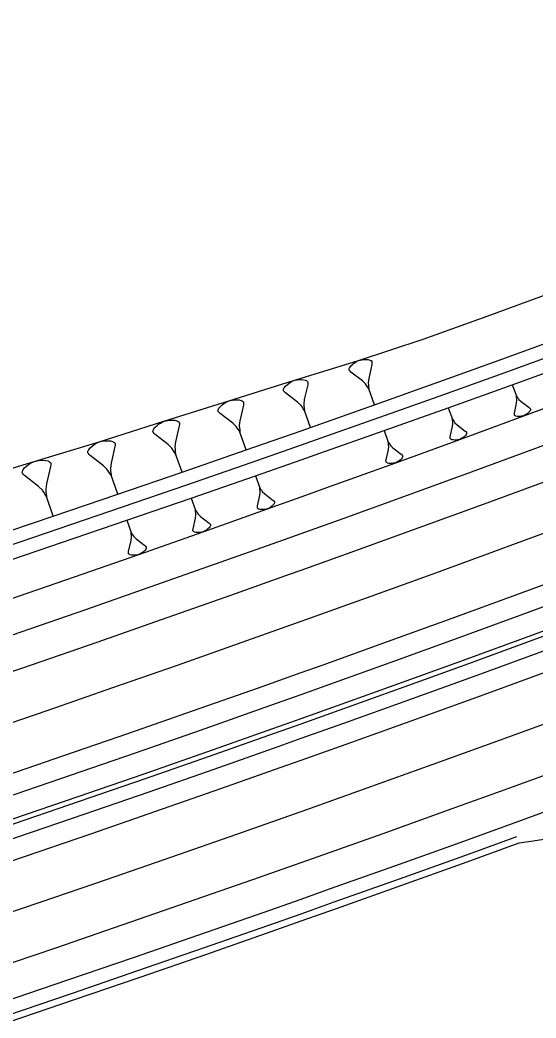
# Model space of a CAD drawing. Extents: x 384551 to 386632, y 802806 to 803252.
# Drawn here: x 386079.6 to 386117.1, y 802927.6 to 803000 of the extents above; entities that cross this region are included whole.
import ezdxf

# ---------------------------------------------------------------- set-up
doc = ezdxf.new("R2010")
doc.units = 0
doc.layers.get('0').update_dxf_attribs({"linetype": 'CONTINUOUS'})

msp = doc.modelspace()

# ---------------------------------------------------------------- linework, layer by layer
at = {"color": 7}
for p, q in [((386103.4929, 802974.6959), (386103.5139, 802974.7409)), ((386103.5139, 802974.7409), (386103.535, 802974.786)), ((386103.535, 802974.786), (386103.6101, 802974.8882)), ((386103.6101, 802974.8882), (386103.7514, 802975.0144)), ((386103.7514, 802975.0144), (386103.8385, 802975.0835)), ((386103.8385, 802975.0835), (386103.9588, 802975.1646)), ((386103.9588, 802975.1646), (386104.1782, 802975.2818)), ((386104.1782, 802975.2818), (386104.4216, 802975.3329)), ((386104.4216, 802975.3329), (386104.5659, 802975.3479)), ((386104.5659, 802975.3479), (386104.6771, 802975.3509)), ((386104.6771, 802975.3509), (386104.8664, 802975.3449)), ((386104.8664, 802975.3449), (386104.9896, 802975.3148)), ((386105.1429, 802974.9962), (386104.9143, 802973.9774)), ((386104.9896, 802975.3148), (386105.0347, 802975.2938)), ((386105.0347, 802975.2938), (386105.0798, 802975.2727)), ((386105.0798, 802975.2727), (386105.1369, 802975.2186)), ((386105.1369, 802975.2186), (386105.1489, 802975.1855)), ((386105.1519, 802975.0743), (386105.1429, 802974.9962)), ((386105.1489, 802975.1855), (386105.1519, 802975.0743)), ((386103.4839, 802974.6177), (386103.4929, 802974.6959)), ((386103.4959, 802974.5847), (386103.4839, 802974.6177)), ((386103.565, 802974.4975), (386103.4959, 802974.5847)), ((386103.6221, 802974.4434), (386103.565, 802974.4975)), ((386104.4515, 802973.8092), (386103.6221, 802974.4434)), ((386098.7603, 802973.2557), (386098.7827, 802973.3034)), ((386098.7827, 802973.3034), (386098.8625, 802973.4112)), ((386098.8625, 802973.4112), (386099.0123, 802973.5443)), ((386099.0123, 802973.5443), (386099.1047, 802973.6172)), ((386099.1047, 802973.6172), (386099.2321, 802973.7026)), ((386099.2321, 802973.7026), (386099.4645, 802973.8259)), ((386099.4645, 802973.8259), (386099.7222, 802973.8792)), ((386099.7222, 802973.8792), (386099.8748, 802973.8947)), ((386099.8748, 802973.8947), (386099.9925, 802973.8975)), ((386099.9925, 802973.8975), (386100, 802973.8973)), ((386100, 802973.8973), (386100.1927, 802973.8906)), ((386100.1927, 802973.8906), (386100.323, 802973.8584)), ((386100.4841, 802973.521), (386100.2394, 802972.444)), ((386100.323, 802973.8584), (386100.3706, 802973.836)), ((386100.3706, 802973.836), (386100.4182, 802973.8136)), ((386100.4182, 802973.8136), (386100.4785, 802973.7562)), ((386100.4785, 802973.7562), (386100.4911, 802973.7212)), ((386100.4939, 802973.6036), (386100.4841, 802973.521)), ((386100.4911, 802973.7212), (386100.4939, 802973.6036)), ((386104.6799, 802973.5928), (386104.4515, 802973.8092)), ((386104.761, 802973.4725), (386104.6799, 802973.5928)), ((386104.8421, 802973.3523), (386104.761, 802973.4725)), ((386104.9233, 802973.2321), (386104.8421, 802973.3523)), ((386104.9143, 802973.9774), (386104.8782, 802973.6649)), ((386104.8782, 802973.6649), (386104.8932, 802973.5206)), ((386104.8932, 802973.5206), (386104.9083, 802973.3763)), ((386104.9083, 802973.3763), (386104.9233, 802973.2321)), ((386115.3355, 802973.5273), (386115.6365, 802972.7134)), ((386098.7281, 802973.1255), (386098.7379, 802973.2081)), ((386098.7408, 802973.0905), (386098.7281, 802973.1255)), ((386098.7379, 802973.2081), (386098.7603, 802973.2557)), ((386098.8136, 802972.9981), (386098.7408, 802973.0905)), ((386098.8738, 802972.9407), (386098.8136, 802972.9981)), ((386099.7493, 802972.2674), (386098.8738, 802972.9407)), ((386105.3439, 802972.075), (386104.9233, 802973.2321)), ((386115.6365, 802972.7134), (386115.6941, 802972.629)), ((386115.6476, 802972.6118), (386115.6365, 802972.7134)), ((386115.6588, 802972.5102), (386115.6476, 802972.6118)), ((386115.6941, 802972.629), (386115.7518, 802972.5446)), ((386115.7518, 802972.5446), (386115.8094, 802972.4601)), ((386094.0412, 802971.8125), (386094.1251, 802971.9252)), ((386094.1251, 802971.9252), (386094.2823, 802972.0641)), ((386094.2823, 802972.0641), (386094.3793, 802972.1401)), ((386094.3793, 802972.1401), (386094.5129, 802972.2292)), ((386094.5129, 802972.2292), (386094.7567, 802972.3577)), ((386094.7567, 802972.3577), (386095.0266, 802972.4127)), ((386095.0266, 802972.4127), (386095.1865, 802972.4285)), ((386095.1865, 802972.4285), (386095.3097, 802972.4311)), ((386095.3097, 802972.4311), (386095.5193, 802972.4232)), ((386095.5193, 802972.4232), (386095.6556, 802972.3892)), ((386095.8234, 802972.0354), (386095.564, 802970.9084)), ((386095.6556, 802972.3892), (386095.7054, 802972.3656)), ((386095.7054, 802972.3656), (386095.7552, 802972.342)), ((386095.7552, 802972.342), (386095.8181, 802972.2817)), ((386095.8181, 802972.2817), (386095.8312, 802972.2451)), ((386095.8338, 802972.1219), (386095.8234, 802972.0354)), ((386095.8312, 802972.2451), (386095.8338, 802972.1219)), ((386099.9903, 802972.0378), (386099.7493, 802972.2674)), ((386100, 802972.0233), (386099.9903, 802972.0378)), ((386100.0757, 802971.9104), (386100, 802972.0233)), ((386100.1612, 802971.783), (386100.0757, 802971.9104)), ((386100.2394, 802972.444), (386100.2003, 802972.1135)), ((386100.2003, 802972.1135), (386100.2158, 802971.9608)), ((386100.2158, 802971.9608), (386100.2312, 802971.8082)), ((386110.6836, 802971.8548), (386110.987, 802971.0272)), ((386115.4886, 802971.4691), (386115.6457, 802972.1881)), ((386115.6457, 802972.1881), (386115.6699, 802972.4085)), ((386115.6699, 802972.4085), (386115.6588, 802972.5102)), ((386115.8094, 802972.4601), (386115.9712, 802972.3085)), ((386115.9712, 802972.3085), (386116.5583, 802971.8647)), ((386116.5583, 802971.8647), (386116.5988, 802971.8268)), ((386116.5988, 802971.8268), (386116.6478, 802971.7657)), ((386093.9836, 802971.6264), (386093.994, 802971.7129)), ((386093.9967, 802971.5897), (386093.9836, 802971.6264)), ((386093.994, 802971.7129), (386094.0176, 802971.7627)), ((386094.0727, 802971.4927), (386093.9967, 802971.5897)), ((386094.0176, 802971.7627), (386094.0412, 802971.8125)), ((386094.1356, 802971.4325), (386094.0727, 802971.4927)), ((386095.0503, 802970.7249), (386094.1356, 802971.4325)), ((386100.2467, 802971.6555), (386100.1612, 802971.783)), ((386100.2312, 802971.8082), (386100.2467, 802971.6555)), ((386100.6882, 802970.4303), (386100.2467, 802971.6555)), ((386115.4825, 802971.414), (386115.4886, 802971.4691)), ((386115.4851, 802971.3357), (386115.4825, 802971.414)), ((386115.4937, 802971.3124), (386115.4851, 802971.3357)), ((386115.5341, 802971.2745), (386115.4937, 802971.3124)), ((386115.566, 802971.2598), (386115.5341, 802971.2745)), ((386115.5979, 802971.2452), (386115.566, 802971.2598)), ((386115.6848, 802971.2245), (386115.5979, 802971.2452)), ((386115.8183, 802971.221), (386115.6848, 802971.2245)), ((386115.8967, 802971.2235), (386115.8183, 802971.221)), ((386115.9983, 802971.2347), (386115.8967, 802971.2235)), ((386116.1697, 802971.2716), (386115.9983, 802971.2347)), ((386116.3238, 802971.3551), (386116.1697, 802971.2716)), ((386116.4083, 802971.4127), (386116.3238, 802971.3551)), ((386116.4694, 802971.4618), (386116.4083, 802971.4127)), ((386116.5685, 802971.5513), (386116.4694, 802971.4618)), ((386116.6211, 802971.6236), (386116.5685, 802971.5513)), ((386116.6357, 802971.6554), (386116.6211, 802971.6236)), ((386116.6504, 802971.6873), (386116.6357, 802971.6554)), ((386116.6478, 802971.7657), (386116.6564, 802971.7424)), ((386116.6564, 802971.7424), (386116.6504, 802971.6873)), ((386089.31, 802970.3137), (386089.3974, 802970.4305)), ((386089.3974, 802970.4305), (386089.561, 802970.5742)), ((386089.561, 802970.5742), (386089.6619, 802970.6528)), ((386089.6619, 802970.6528), (386089.8008, 802970.7449)), ((386089.8008, 802970.7449), (386090.0542, 802970.8775)), ((386090.0542, 802970.8775), (386090.3345, 802970.9339)), ((386090.3345, 802970.9339), (386090.5005, 802970.9498)), ((386090.5005, 802970.9498), (386090.6283, 802970.9521)), ((386090.6283, 802970.9521), (386090.8459, 802970.9434)), ((386090.8459, 802970.9434), (386090.9873, 802970.9077)), ((386091.1604, 802970.54), (386090.8879, 802969.371)), ((386090.9873, 802970.9077), (386091.0389, 802970.883)), ((386091.0389, 802970.883), (386091.0905, 802970.8584)), ((386091.0905, 802970.8584), (386091.1556, 802970.7957)), ((386091.1556, 802970.7957), (386091.1691, 802970.7575)), ((386091.1715, 802970.6297), (386091.1604, 802970.54)), ((386091.1691, 802970.7575), (386091.1715, 802970.6297)), ((386095.3019, 802970.4838), (386095.0503, 802970.7249)), ((386095.3911, 802970.3501), (386095.3019, 802970.4838)), ((386095.564, 802970.9084), (386095.5221, 802970.5624)), ((386095.5221, 802970.5624), (386095.5378, 802970.4026)), ((386095.5378, 802970.4026), (386095.5536, 802970.2427)), ((386110.8333, 802969.7637), (386110.9949, 802970.4936)), ((386110.987, 802971.0272), (386111.0454, 802970.9413)), ((386110.9981, 802970.9239), (386110.987, 802971.0272)), ((386110.9949, 802970.4936), (386111.0201, 802970.7174)), ((386111.0091, 802970.8207), (386110.9981, 802970.9239)), ((386111.0201, 802970.7174), (386111.0091, 802970.8207)), ((386111.0454, 802970.9413), (386111.1037, 802970.8554)), ((386111.1037, 802970.8554), (386111.162, 802970.7695)), ((386111.162, 802970.7695), (386111.326, 802970.615)), ((386111.326, 802970.615), (386111.9211, 802970.1625)), ((386089.2497, 802970.1208), (386089.2608, 802970.2105)), ((386089.2632, 802970.0826), (386089.2497, 802970.1208)), ((386089.2608, 802970.2105), (386089.2854, 802970.2621)), ((386089.3418, 802969.9818), (386089.2632, 802970.0826)), ((386089.2854, 802970.2621), (386089.31, 802970.3137)), ((386089.4069, 802969.919), (386089.3418, 802969.9818)), ((386090.3543, 802969.182), (386089.4069, 802969.919)), ((386095.4802, 802970.2165), (386095.3911, 802970.3501)), ((386095.5693, 802970.0828), (386095.4802, 802970.2165)), ((386095.5536, 802970.2427), (386095.5693, 802970.0828)), ((386096.028, 802968.7986), (386095.5693, 802970.0828)), ((386106.0272, 802970.1953), (386106.333, 802969.354)), ((386110.827, 802969.7077), (386110.8333, 802969.7637)), ((386110.8294, 802969.6281), (386110.827, 802969.7077)), ((386111.6814, 802969.6455), (386111.5246, 802969.5611)), ((386111.7673, 802969.7038), (386111.6814, 802969.6455)), ((386111.8296, 802969.7534), (386111.7673, 802969.7038)), ((386111.9305, 802969.8441), (386111.8296, 802969.7534)), ((386111.9211, 802970.1625), (386111.962, 802970.1239)), ((386111.9841, 802969.9174), (386111.9305, 802969.8441)), ((386111.962, 802970.1239), (386112.0117, 802970.0616)), ((386111.9991, 802969.9497), (386111.9841, 802969.9174)), ((386112.0141, 802969.982), (386111.9991, 802969.9497)), ((386112.0117, 802970.0616), (386112.0204, 802970.038)), ((386112.0204, 802970.038), (386112.0141, 802969.982)), ((386084.5894, 802968.8065), (386084.6797, 802968.9264)), ((386084.6797, 802968.9264), (386084.8485, 802969.0739)), ((386084.8485, 802969.0739), (386084.9526, 802969.1545)), ((386084.9526, 802969.1545), (386085.096, 802969.249)), ((386085.096, 802969.249), (386085.3572, 802969.3848)), ((386085.3572, 802969.3848), (386085.6459, 802969.442)), ((386085.6459, 802969.442), (386085.8168, 802969.4579)), ((386085.8168, 802969.4579), (386085.9485, 802969.4599)), ((386085.9485, 802969.4599), (386086.1725, 802969.4503)), ((386086.1725, 802969.4503), (386086.3179, 802969.4131)), ((386086.4951, 802969.0341), (386086.2112, 802967.8314)), ((386086.3179, 802969.4131), (386086.371, 802969.3876)), ((386086.371, 802969.3876), (386086.424, 802969.3621)), ((386086.424, 802969.3621), (386086.4909, 802969.2973)), ((386086.4909, 802969.2973), (386086.5047, 802969.2581)), ((386086.5068, 802969.1264), (386086.4951, 802969.0341)), ((386086.5047, 802969.2581), (386086.5068, 802969.1264)), ((386090.6147, 802968.9311), (386090.3543, 802969.182)), ((386090.7068, 802968.7921), (386090.6147, 802968.9311)), ((386090.8879, 802969.371), (386090.8434, 802969.0121)), ((386090.8434, 802969.0121), (386090.8593, 802968.8461)), ((386106.333, 802969.354), (386106.392, 802969.2665)), ((386106.3439, 802969.2491), (386106.333, 802969.354)), ((386106.3395, 802968.812), (386106.3657, 802969.0393)), ((386106.3548, 802969.1442), (386106.3439, 802969.2491)), ((386106.3657, 802969.0393), (386106.3548, 802969.1442)), ((386106.392, 802969.2665), (386106.451, 802969.1791)), ((386106.451, 802969.1791), (386106.51, 802969.0917)), ((386106.51, 802969.0917), (386106.676, 802968.9344)), ((386106.676, 802968.9344), (386107.2791, 802968.4732)), ((386110.838, 802969.6045), (386110.8294, 802969.6281)), ((386110.879, 802969.5659), (386110.838, 802969.6045)), ((386110.9114, 802969.5509), (386110.879, 802969.5659)), ((386110.9437, 802969.5359), (386110.9114, 802969.5509)), ((386111.0319, 802969.5146), (386110.9437, 802969.5359)), ((386111.1675, 802969.5107), (386111.0319, 802969.5146)), ((386111.2471, 802969.5131), (386111.1675, 802969.5107)), ((386111.3504, 802969.5241), (386111.2471, 802969.5131)), ((386111.5246, 802969.5611), (386111.3504, 802969.5241)), ((386084.5267, 802968.608), (386084.5384, 802968.7003)), ((386084.5405, 802968.5687), (386084.5267, 802968.608)), ((386084.5384, 802968.7003), (386084.5639, 802968.7534)), ((386084.6212, 802968.4646), (386084.5405, 802968.5687)), ((386084.5639, 802968.7534), (386084.5894, 802968.8065)), ((386084.688, 802968.3998), (386084.6212, 802968.4646)), ((386085.6612, 802967.6383), (386084.688, 802968.3998)), ((386090.7989, 802968.6531), (386090.7068, 802968.7921)), ((386090.8911, 802968.5141), (386090.7989, 802968.6531)), ((386090.8593, 802968.8461), (386090.8752, 802968.6801)), ((386090.8752, 802968.6801), (386090.8911, 802968.5141)), ((386091.3635, 802967.18), (386090.8911, 802968.5141)), ((386106.1733, 802968.0712), (386106.3395, 802968.812)), ((386107.2791, 802968.4732), (386107.3206, 802968.4339)), ((386107.3424, 802968.2241), (386107.2878, 802968.1498)), ((386107.3206, 802968.4339), (386107.3709, 802968.3705)), ((386107.3577, 802968.2569), (386107.3424, 802968.2241)), ((386107.373, 802968.2896), (386107.3577, 802968.2569)), ((386107.3709, 802968.3705), (386107.3796, 802968.3464)), ((386107.3796, 802968.3464), (386107.373, 802968.2896)), ((386079.8326, 802967.3626), (386079.9272, 802967.4875)), ((386079.9272, 802967.4875), (386080.1039, 802967.641)), ((386080.1039, 802967.641), (386080.2128, 802967.7249)), ((386080.2128, 802967.7249), (386080.3628, 802967.8231)), ((386080.3628, 802967.8231), (386080.6359, 802967.9642)), ((386080.6359, 802967.9642), (386080.9376, 802968.0231)), ((386080.9376, 802968.0231), (386081.1161, 802968.0392)), ((386081.1161, 802968.0392), (386081.2535, 802968.0409)), ((386081.2535, 802968.0409), (386081.4874, 802968.0302)), ((386081.4874, 802968.0302), (386081.6391, 802967.991)), ((386081.823, 802967.5947), (386081.5232, 802966.3397)), ((386081.6391, 802967.991), (386081.6945, 802967.9642)), ((386081.6945, 802967.9642), (386081.7498, 802967.9374)), ((386081.7498, 802967.9374), (386081.8194, 802967.8696)), ((386081.8194, 802967.8696), (386081.8337, 802967.8285)), ((386081.8355, 802967.6911), (386081.823, 802967.5947)), ((386081.8337, 802967.8285), (386081.8355, 802967.6911)), ((386085.9287, 802967.3792), (386085.6612, 802967.6383)), ((386086.2112, 802967.8314), (386086.1644, 802967.462)), ((386106.1668, 802968.0144), (386106.1733, 802968.0712)), ((386106.1689, 802967.9336), (386106.1668, 802968.0144)), ((386106.1777, 802967.9095), (386106.1689, 802967.9336)), ((386106.2192, 802967.8702), (386106.1777, 802967.9095)), ((386106.252, 802967.8549), (386106.2192, 802967.8702)), ((386106.2847, 802967.8396), (386106.252, 802967.8549)), ((386106.3743, 802967.8177), (386106.2847, 802967.8396)), ((386106.512, 802967.8133), (386106.3743, 802967.8177)), ((386106.5929, 802967.8155), (386106.512, 802967.8133)), ((386106.6978, 802967.8264), (386106.5929, 802967.8155)), ((386106.8748, 802967.8636), (386106.6978, 802967.8264)), ((386107.0343, 802967.9488), (386106.8748, 802967.8636)), ((386107.1217, 802968.0078), (386107.0343, 802967.9488)), ((386107.1851, 802968.058), (386107.1217, 802968.0078)), ((386107.2878, 802968.1498), (386107.1851, 802968.058)), ((386079.7666, 802967.1555), (386079.779, 802967.2519)), ((386079.7808, 802967.1144), (386079.7666, 802967.1555)), ((386079.779, 802967.2519), (386079.8058, 802967.3072)), ((386079.8647, 802967.0055), (386079.7808, 802967.1144)), ((386079.8058, 802967.3072), (386079.8326, 802967.3626)), ((386079.9344, 802966.9377), (386079.8647, 802967.0055)), ((386080.9483, 802966.1398), (386079.9344, 802966.9377)), ((386086.0231, 802967.2359), (386085.9287, 802967.3792)), ((386086.1176, 802967.0925), (386086.0231, 802967.2359)), ((386086.212, 802966.9492), (386086.1176, 802967.0925)), ((386086.1644, 802967.462), (386086.1803, 802967.291)), ((386086.1803, 802967.291), (386086.1961, 802967.1201)), ((386086.1961, 802967.1201), (386086.212, 802966.9492)), ((386086.6946, 802965.5743), (386086.212, 802966.9492)), ((386096.7009, 802966.9152), (386097.0113, 802966.0464)), ((386081.2268, 802965.8684), (386080.9483, 802966.1398)), ((386081.5232, 802966.3397), (386081.4732, 802965.9541)), ((386097.0113, 802966.0464), (386097.0716, 802965.9559)), ((386097.0219, 802965.9382), (386097.0113, 802966.0464)), ((386081.325, 802965.7185), (386081.2268, 802965.8684)), ((386081.4232, 802965.5685), (386081.325, 802965.7185)), ((386081.5214, 802965.4186), (386081.4232, 802965.5685)), ((386081.4732, 802965.9541), (386081.4893, 802965.7756)), ((386081.4893, 802965.7756), (386081.5053, 802965.5971)), ((386081.5053, 802965.5971), (386081.5214, 802965.4186)), ((386082.0213, 802963.9816), (386081.5214, 802965.4186)), ((386096.8394, 802964.7253), (386097.0148, 802965.4878)), ((386097.0148, 802965.4878), (386097.0432, 802965.7219)), ((386097.0326, 802965.83), (386097.0219, 802965.9382)), ((386097.0432, 802965.7219), (386097.0326, 802965.83)), ((386097.0716, 802965.9559), (386097.1318, 802965.8655)), ((386097.1318, 802965.8655), (386097.1921, 802965.7751)), ((386097.1921, 802965.7751), (386097.3624, 802965.6119)), ((386097.3624, 802965.6119), (386097.9813, 802965.1332)), ((386092.0311, 802965.2947), (386092.3436, 802964.412)), ((386096.8323, 802964.6668), (386096.8394, 802964.7253)), ((386096.834, 802964.5834), (386096.8323, 802964.6668)), ((386096.8429, 802964.5586), (386096.834, 802964.5834)), ((386097.726, 802964.5941), (386097.5611, 802964.5072)), ((386097.8164, 802964.6544), (386097.726, 802964.5941)), ((386097.882, 802964.7059), (386097.8164, 802964.6544)), ((386097.9884, 802964.7998), (386097.882, 802964.7059)), ((386097.9813, 802965.1332), (386098.0238, 802965.0924)), ((386098.0451, 802964.8761), (386097.9884, 802964.7998)), ((386098.0238, 802965.0924), (386098.0753, 802965.0268)), ((386098.0611, 802964.9098), (386098.0451, 802964.8761)), ((386098.0771, 802964.9435), (386098.0611, 802964.9098)), ((386098.0753, 802965.0268), (386098.0841, 802965.002)), ((386098.0841, 802965.002), (386098.0771, 802964.9435)), ((386092.3436, 802964.412), (386092.4046, 802964.3201)), ((386092.3541, 802964.3022), (386092.3436, 802964.412)), ((386092.3457, 802963.8451), (386092.3751, 802964.0826)), ((386092.3646, 802964.1924), (386092.3541, 802964.3022)), ((386092.3751, 802964.0826), (386092.3646, 802964.1924)), ((386092.4046, 802964.3201), (386092.4655, 802964.2281)), ((386092.4655, 802964.2281), (386092.5264, 802964.1362)), ((386092.5264, 802964.1362), (386092.6988, 802963.9702)), ((386092.6988, 802963.9702), (386093.3255, 802963.4826)), ((386096.8855, 802964.5178), (386096.8429, 802964.5586)), ((386096.9192, 802964.5019), (386096.8855, 802964.5178)), ((386096.9529, 802964.4859), (386096.9192, 802964.5019)), ((386097.0451, 802964.4629), (386096.9529, 802964.4859)), ((386097.1869, 802964.4575), (386097.0451, 802964.4629)), ((386097.2703, 802964.4593), (386097.1869, 802964.4575)), ((386097.3784, 802964.47), (386097.2703, 802964.4593)), ((386097.5611, 802964.5072), (386097.3784, 802964.47)), ((386087.3569, 802963.6871), (386087.6715, 802962.7907)), ((386092.1654, 802963.0718), (386092.3457, 802963.8451)), ((386093.3318, 802963.1442), (386093.2235, 802963.0491)), ((386093.3255, 802963.4826), (386093.3686, 802963.4411)), ((386093.3896, 802963.2215), (386093.3318, 802963.1442)), ((386093.3686, 802963.4411), (386093.4206, 802963.3743)), ((386093.4059, 802963.2556), (386093.3896, 802963.2215)), ((386093.4222, 802963.2898), (386093.4059, 802963.2556)), ((386093.4206, 802963.3743), (386093.4295, 802963.3491)), ((386093.4295, 802963.3491), (386093.4222, 802963.2898)), ((386087.6715, 802962.7907), (386087.7331, 802962.6972)), ((386087.6819, 802962.6792), (386087.6715, 802962.7907)), ((386087.672, 802962.2155), (386087.7026, 802962.4564)), ((386087.6922, 802962.5678), (386087.6819, 802962.6792)), ((386087.7026, 802962.4564), (386087.6922, 802962.5678)), ((386087.7331, 802962.6972), (386087.7947, 802962.6038)), ((386087.7947, 802962.6038), (386087.8563, 802962.5103)), ((386087.8563, 802962.5103), (386088.0306, 802962.3413)), ((386092.1581, 802963.0124), (386092.1654, 802963.0718)), ((386092.1597, 802962.9278), (386092.1581, 802963.0124)), ((386092.1686, 802962.9026), (386092.1597, 802962.9278)), ((386092.2117, 802962.8611), (386092.1686, 802962.9026)), ((386092.2458, 802962.8448), (386092.2117, 802962.8611)), ((386092.28, 802962.8285), (386092.2458, 802962.8448)), ((386092.3735, 802962.8049), (386092.28, 802962.8285)), ((386092.5174, 802962.7991), (386092.3735, 802962.8049)), ((386092.602, 802962.8007), (386092.5174, 802962.7991)), ((386092.7118, 802962.8112), (386092.602, 802962.8007)), ((386092.8973, 802962.8485), (386092.7118, 802962.8112)), ((386093.0649, 802962.9362), (386092.8973, 802962.8485)), ((386093.1568, 802962.9971), (386093.0649, 802962.9362)), ((386093.2235, 802963.0491), (386093.1568, 802962.9971)), ((386087.487, 802961.4313), (386087.672, 802962.2155)), ((386088.0306, 802962.3413), (386088.6652, 802961.8449)), ((386088.6652, 802961.8449), (386088.7088, 802961.8026)), ((386088.7088, 802961.8026), (386088.7613, 802961.7348)), ((386088.7613, 802961.7348), (386088.7703, 802961.7092)), ((386088.7703, 802961.7092), (386088.7627, 802961.6489)), ((386087.4793, 802961.3711), (386087.487, 802961.4313)), ((386087.4807, 802961.2853), (386087.4793, 802961.3711)), ((386087.4897, 802961.2597), (386087.4807, 802961.2853)), ((386087.5333, 802961.2174), (386087.4897, 802961.2597)), ((386087.5679, 802961.2008), (386087.5333, 802961.2174)), ((386087.6025, 802961.1842), (386087.5679, 802961.2008)), ((386087.6973, 802961.1599), (386087.6025, 802961.1842)), ((386087.8433, 802961.1537), (386087.6973, 802961.1599)), ((386087.9292, 802961.155), (386087.8433, 802961.1537)), ((386088.0406, 802961.1654), (386087.9292, 802961.155)), ((386088.2289, 802961.2027), (386088.0406, 802961.1654)), ((386088.3992, 802961.2912), (386088.2289, 802961.2027)), ((386088.4927, 802961.3528), (386088.3992, 802961.2912)), ((386088.5605, 802961.4054), (386088.4927, 802961.3528)), ((386088.6706, 802961.5015), (386088.5605, 802961.4054)), ((386088.7294, 802961.5797), (386088.6706, 802961.5015)), ((386088.7461, 802961.6143), (386088.7294, 802961.5797)), ((386088.7627, 802961.6489), (386088.7461, 802961.6143))]:
    msp.add_line(p, q, dxfattribs=at)
at = {"color": 2, "linetype": 'CONTINUOUS'}
for points in [[(386100, 802962.7263), (386103.0678, 802963.827), (386107.7289, 802965.514), (386112.3852, 802967.2139), (386117.0368, 802968.9268), (386121.6836, 802970.6526), (386126.3256, 802972.3913), (386130.9628, 802974.1428), (386135.5951, 802975.9073), (386140.2224, 802977.6846), (386144.8448, 802979.4748), (386149.4622, 802981.2777), (386154.0746, 802983.0935), (386158.682, 802984.9222), (386163.2842, 802986.7636), (386167.8813, 802988.6177), (386172.4732, 802990.4847), (386177.0599, 802992.3644), (386181.6414, 802994.2568), (386186.2176, 802996.1619), (386190.7885, 802998.0798), (386195.3297, 803000)], [(386100, 802951.0462), (386102.1026, 802951.7941), (386106.7971, 802953.4784), (386111.4869, 802955.1758), (386116.1719, 802956.8863), (386120.8522, 802958.6097), (386125.5276, 802960.3461), (386130.1983, 802962.0955), (386134.864, 802963.8579), (386139.5248, 802965.6332), (386144.1807, 802967.4215), (386148.8316, 802969.2227), (386153.4775, 802971.0368), (386158.1183, 802972.8638), (386162.754, 802974.7036), (386167.3846, 802976.5564), (386172.0101, 802978.422), (386176.6303, 802980.3005), (386181.2453, 802982.1917), (386185.855, 802984.0958), (386190.4595, 802986.0127), (386195.0585, 802987.9424), (386199.6522, 802989.8848), (386200, 802990.033)], [(386100, 802947.8621), (386103.1118, 802948.9689), (386107.8142, 802950.6561), (386112.5118, 802952.3563), (386117.2046, 802954.0696), (386121.8927, 802955.7959), (386126.576, 802957.5352), (386131.2544, 802959.2876), (386135.928, 802961.0529), (386140.5966, 802962.8312), (386145.2603, 802964.6224), (386149.9189, 802966.4266), (386154.5726, 802968.2438), (386159.2211, 802970.0738), (386163.8646, 802971.9168), (386168.5029, 802973.7726), (386173.1361, 802975.6414), (386177.7641, 802977.5229), (386182.3868, 802979.4174), (386187.0042, 802981.3247), (386191.6163, 802983.2447), (386196.2231, 802985.1776), (386200, 802986.7747)], [(386100, 802936.1936), (386102.0766, 802936.9257), (386106.8124, 802938.61), (386111.5434, 802940.3076), (386116.2698, 802942.0182), (386120.9913, 802943.7419), (386125.7081, 802945.4788), (386130.42, 802947.2288), (386135.1271, 802948.9918), (386139.8292, 802950.7679), (386144.5264, 802952.5571), (386149.2186, 802954.3593), (386153.9057, 802956.1745), (386158.5878, 802958.0028), (386163.2648, 802959.844), (386167.9367, 802961.6983), (386172.6034, 802963.5655), (386177.2649, 802965.4456), (386181.9212, 802967.3387), (386186.5721, 802969.2447), (386191.2178, 802971.1637), (386195.8581, 802973.0955), (386200, 802974.8333)], [(386000, 802930.1865), (386004.1633, 802931.4115), (386008.9148, 802932.8238), (386013.6623, 802934.2494), (386018.4058, 802935.6882), (386023.1454, 802937.1401), (386027.8808, 802938.6052), (386032.6122, 802940.0835), (386037.3395, 802941.5749), (386042.0626, 802943.0794), (386046.7815, 802944.597), (386051.4962, 802946.1277), (386056.2066, 802947.6715), (386060.9127, 802949.2284), (386065.6145, 802950.7984), (386070.3118, 802952.3814), (386075.0048, 802953.9775), (386079.6933, 802955.5865), (386084.3773, 802957.2086), (386089.0568, 802958.8438), (386093.7318, 802960.4919), (386098.4021, 802962.1529), (386100, 802962.7263)], [(386000, 802918.7272), (386001.7353, 802919.2321), (386002.4982, 802919.4553), (386007.2829, 802920.8631), (386012.0637, 802922.2842), (386016.8404, 802923.7186), (386021.6132, 802925.1662), (386026.382, 802926.6271), (386031.1467, 802928.1012), (386035.9072, 802929.5886), (386040.6636, 802931.0891), (386045.4158, 802932.6029), (386050.1638, 802934.1299), (386054.9076, 802935.6701), (386059.647, 802937.2234), (386064.3821, 802938.7899), (386069.1129, 802940.3695), (386073.8392, 802941.9623), (386078.5611, 802943.5682), (386083.2785, 802945.1872), (386087.9914, 802946.8193), (386092.6997, 802948.4645), (386097.4035, 802950.1227), (386100, 802951.0462)], [(386000, 802915.6028), (386002.5769, 802916.3526), (386003.341, 802916.5761), (386008.1337, 802917.9863), (386012.9224, 802919.4097), (386017.7072, 802920.8465), (386022.488, 802922.2966), (386027.2647, 802923.7599), (386032.0373, 802925.2365), (386036.8058, 802926.7263), (386041.5702, 802928.2294), (386046.3304, 802929.7457), (386051.0863, 802931.2752), (386055.8379, 802932.818), (386060.5853, 802934.3739), (386065.3283, 802935.943), (386070.067, 802937.5253), (386074.8012, 802939.1207), (386079.531, 802940.7293), (386084.2563, 802942.351), (386088.977, 802943.9858), (386093.6932, 802945.6338), (386098.4049, 802947.2948), (386100, 802947.8621)], [(386000, 802904.151), (386001.6054, 802904.6137), (386005.6625, 802905.7942), (386006.4313, 802906.0191), (386011.2533, 802907.4379), (386016.0713, 802908.8701), (386020.8854, 802910.3156), (386025.6954, 802911.7745), (386030.5013, 802913.2468), (386035.3031, 802914.7324), (386040.1008, 802916.2314), (386044.8943, 802917.7437), (386049.6836, 802919.2693), (386054.4686, 802920.8082), (386059.2493, 802922.3603), (386064.0257, 802923.9258), (386068.7977, 802925.5045), (386073.5654, 802927.0964), (386078.3286, 802928.7016), (386083.0873, 802930.32), (386087.8415, 802931.9517), (386092.5911, 802933.5965), (386097.3362, 802935.2545), (386100, 802936.1936)]]:
    msp.add_lwpolyline(points, dxfattribs=at)
at = {"color": 1, "linetype": 'CONTINUOUS'}
for points in [[(386100, 802965.3823), (386102.2203, 802966.1789), (386106.8748, 802967.8636), (386111.5246, 802969.5611), (386116.1697, 802971.2716), (386120.81, 802972.995), (386125.4455, 802974.7312), (386130.0761, 802976.4803), (386134.7019, 802978.2423), (386139.3228, 802980.0171), (386143.9387, 802981.8048), (386148.5497, 802983.6052), (386153.1556, 802985.4185), (386157.7565, 802987.2446), (386162.3523, 802989.0834), (386166.9429, 802990.935), (386171.5284, 802992.7993), (386176.1087, 802994.6763), (386180.6838, 802996.5661), (386185.2536, 802998.4686), (386188.9035, 803000)], [(386100, 802970.1894), (386100.6882, 802970.4303), (386105.3439, 802972.075), (386109.9951, 802973.7326), (386114.6418, 802975.4031), (386119.2839, 802977.0866), (386123.9214, 802978.7831), (386128.5543, 802980.4924), (386133.1825, 802982.2147), (386137.8061, 802983.9498), (386142.4248, 802985.6978), (386147.0389, 802987.4586), (386151.6481, 802989.2323), (386156.2524, 802991.0189), (386160.8519, 802992.8183), (386165.4464, 802994.6304), (386170.036, 802996.4554), (386174.6206, 802998.2932), (386178.8446, 803000)], [(386100, 802949.295), (386102.6577, 802950.2402), (386107.3565, 802951.9262), (386112.0506, 802953.6251), (386116.7399, 802955.3371), (386121.4245, 802957.0621), (386126.1042, 802958.8001), (386130.7792, 802960.5511), (386135.4492, 802962.3151), (386140.1143, 802964.0921), (386144.7745, 802965.882), (386149.4296, 802967.6848), (386154.0798, 802969.5006), (386158.7249, 802971.3293), (386163.3649, 802973.1709), (386167.9997, 802975.0253), (386172.6294, 802976.8926), (386177.2539, 802978.7728), (386181.8731, 802980.6658), (386186.4871, 802982.5717), (386191.0957, 802984.4903), (386195.699, 802986.4218), (386200, 802988.2404)], [(386100, 802948.9235), (386102.7754, 802949.9106), (386107.4751, 802951.5969), (386112.1701, 802953.2962), (386116.8604, 802955.0085), (386121.5459, 802956.7338), (386126.2265, 802958.4722), (386130.9024, 802960.2236), (386135.5733, 802961.9879), (386140.2393, 802963.7652), (386144.9004, 802965.5554), (386149.5565, 802967.3586), (386154.2075, 802969.1748), (386158.8535, 802971.0038), (386163.4944, 802972.8457), (386168.1302, 802974.7006), (386172.7608, 802976.5682), (386177.3861, 802978.4488), (386182.0063, 802980.3422), (386186.6211, 802982.2484), (386191.2307, 802984.1674), (386195.8349, 802986.0992), (386200, 802987.8604)], [(386016.2338, 802942.8136), (386020.9398, 802944.304), (386025.6416, 802945.8075), (386030.339, 802947.3241), (386035.0576, 802948.7729), (386039.7723, 802950.2348), (386044.4831, 802951.7099), (386049.1898, 802953.1981), (386053.8924, 802954.6994), (386058.591, 802956.2137), (386063.2855, 802957.7412), (386067.9757, 802959.2817), (386072.6618, 802960.8353), (386077.3437, 802962.4019), (386082.0213, 802963.9816), (386086.6946, 802965.5743), (386091.3635, 802967.18), (386096.028, 802968.7986), (386100, 802970.1894)], [(386000, 802931.7501), (386003.7379, 802932.8499), (386008.1991, 802935.2192), (386012.94, 802936.6428), (386017.6769, 802938.0796), (386022.4098, 802939.5295), (386027.1386, 802940.9925), (386031.8634, 802942.4687), (386036.584, 802943.958), (386041.3005, 802945.4604), (386046.0128, 802946.9759), (386050.7209, 802948.5045), (386055.4247, 802950.0461), (386060.1242, 802951.6008), (386064.8194, 802953.1686), (386069.5102, 802954.7494), (386074.1965, 802956.3432), (386078.8785, 802957.95), (386083.5559, 802959.5699), (386088.2289, 802961.2027), (386092.8973, 802962.8485), (386097.5611, 802964.5072), (386100, 802965.3823)], [(386000, 802917.0088), (386002.1982, 802917.6484), (386002.9618, 802917.8717), (386007.7508, 802919.2808), (386012.536, 802920.7032), (386017.3172, 802922.1389), (386022.0943, 802923.5879), (386026.8675, 802925.0501), (386031.6365, 802926.5256), (386036.4015, 802928.0143), (386041.1622, 802929.5163), (386045.9188, 802931.0315), (386050.6712, 802932.5598), (386055.4193, 802934.1014), (386060.1631, 802935.6562), (386064.9025, 802937.2241), (386069.6376, 802938.8052), (386074.3683, 802940.3994), (386079.0945, 802942.0068), (386083.8163, 802943.6273), (386088.5335, 802945.2609), (386093.2462, 802946.9076), (386097.9542, 802948.5674), (386100, 802949.295)], [(386000, 802916.6442), (386002.2964, 802917.3124), (386003.0601, 802917.5358), (386007.8501, 802918.9452), (386012.6362, 802920.3679), (386017.4183, 802921.8038), (386022.1964, 802923.2531), (386026.9705, 802924.7156), (386031.7404, 802926.1914), (386036.5063, 802927.6804), (386041.268, 802929.1826), (386046.0255, 802930.6981), (386050.7788, 802932.2268), (386055.5278, 802933.7687), (386060.2725, 802935.3237), (386065.0129, 802936.892), (386069.7489, 802938.4734), (386074.4805, 802940.0679), (386079.2077, 802941.6756), (386083.9303, 802943.2964), (386088.6485, 802944.9303), (386093.3621, 802946.5773), (386098.0711, 802948.2375), (386100, 802948.9235)], [(386100, 802934.6031), (386102.5773, 802935.5117), (386107.317, 802937.1975), (386112.052, 802938.8964), (386115.8366, 802940.265), (386116.8506, 802940.4205), (386120.9067, 802941.0485)], [(386100, 802935.1333), (386102.4104, 802935.9831), (386107.1488, 802937.6683), (386111.8825, 802939.3668), (386115.666, 802940.735)], [(386020.0671, 802909.5467), (386021.0298, 802909.8369), (386025.8412, 802911.2963), (386030.6484, 802912.769), (386034.6395, 802913.4792), (386035.6, 802913.7775), (386040.4003, 802915.2773), (386045.1965, 802916.7904), (386049.9884, 802918.3169), (386054.7761, 802919.8566), (386059.5594, 802921.4096), (386064.3385, 802922.9759), (386069.1131, 802924.5555), (386073.8834, 802926.1483), (386078.6492, 802927.7544), (386083.4106, 802929.3737), (386088.1674, 802931.0063), (386092.9196, 802932.652), (386097.6673, 802934.3109), (386100, 802935.1333)], [(386000, 802902.59), (386002.0228, 802903.173), (386006.0833, 802904.3545), (386006.8527, 802904.5795), (386011.6787, 802905.9995), (386016.5007, 802907.4328), (386021.3188, 802908.8796), (386026.1328, 802910.3397), (386030.9427, 802911.8132), (386035.7485, 802913.3001), (386040.5501, 802914.8003), (386045.3476, 802916.3138), (386050.1408, 802917.8407), (386054.9298, 802919.3808), (386059.7145, 802920.9343), (386064.4949, 802922.501), (386069.2708, 802924.081), (386074.0424, 802925.6743), (386078.8096, 802927.2808), (386083.5722, 802928.9006), (386088.3303, 802930.5336), (386093.0839, 802932.1798), (386097.8329, 802933.8392), (386100, 802934.6031)]]:
    msp.add_lwpolyline(points, dxfattribs=at)
at = {"color": 7, "linetype": 'CONTINUOUS'}
for points in [[(386181.4983, 803000), (386179.5833, 802999.22), (386175.0011, 802997.3684), (386170.4139, 802995.5296), (386165.8218, 802993.7036), (386161.2246, 802991.8903), (386156.6226, 802990.0899), (386152.0157, 802988.3024), (386147.4039, 802986.5276), (386142.7873, 802984.7658), (386138.1659, 802983.0168), (386133.5398, 802981.2806), (386128.909, 802979.5574), (386124.2735, 802977.8471), (386119.6333, 802976.1497), (386114.9886, 802974.4652), (386110.3393, 802972.7937), (386105.6855, 802971.1351), (386101.0272, 802969.4895), (386100, 802969.1299)], [(386100, 802968.0704), (386101.3662, 802968.5488), (386106.0272, 802970.1953), (386110.6836, 802971.8548), (386115.3355, 802973.5273), (386119.9828, 802975.2127), (386124.6255, 802976.9111), (386129.2636, 802978.6224), (386133.897, 802980.3466), (386138.5258, 802982.0838), (386143.1497, 802983.8338), (386147.7689, 802985.5966), (386152.3833, 802987.3724), (386156.9928, 802989.161), (386161.5974, 802990.9624), (386166.1971, 802992.7767), (386170.7919, 802994.6037), (386175.3816, 802996.4436), (386179.9663, 802998.2962), (386184.1491, 803000)], [(386100, 802973.9913), (386104.1782, 802975.2818), (386108.8555, 802976.8405), (386113.4998, 802978.4911), (386118.1263, 802980.1903), (386122.7467, 802981.9063), (386127.3603, 802983.6403), (386131.9799, 802985.3587), (386136.6275, 802987.0055), (386141.2844, 802988.6305), (386145.9358, 802990.2721), (386150.5783, 802991.9386), (386155.2155, 802993.6208), (386159.7989, 802995.4393), (386164.3787, 802997.2671), (386168.9376, 802999.1465), (386171.0173, 803000)], [(386100, 802960.0702), (386103.9154, 802961.475), (386108.5829, 802963.1644), (386113.2458, 802964.8667), (386117.9039, 802966.582), (386122.5573, 802968.3102), (386127.2058, 802970.0513), (386131.8494, 802971.8054), (386136.4882, 802973.5723), (386141.122, 802975.3521), (386145.7509, 802977.1447), (386150.3748, 802978.9502), (386154.9936, 802980.7686), (386159.6074, 802982.5998), (386164.2161, 802984.4438), (386168.8196, 802986.3005), (386173.418, 802988.1701), (386178.0112, 802990.0524), (386182.5991, 802991.9475), (386187.1817, 802993.8553), (386191.759, 802995.7758), (386196.3309, 802997.7091), (386200, 802999.2726)], [(386100, 802956.3531), (386100.4206, 802956.5026), (386105.102, 802958.1823), (386109.7787, 802959.875), (386114.4507, 802961.5807), (386119.1179, 802963.2993), (386123.7804, 802965.0309), (386128.438, 802966.7754), (386133.0907, 802968.5329), (386137.7386, 802970.3032), (386142.3815, 802972.0865), (386147.0194, 802973.8827), (386151.6524, 802975.6918), (386156.2803, 802977.5137), (386160.9031, 802979.3484), (386165.5208, 802981.196), (386170.1334, 802983.0564), (386174.7407, 802984.9297), (386179.3429, 802986.8157), (386183.9398, 802988.7145), (386188.5314, 802990.626), (386193.1176, 802992.5503), (386197.6985, 802994.4873), (386200, 802995.468)], [(386100, 802952.6383), (386101.598, 802953.2066), (386106.2885, 802954.8896), (386110.9744, 802956.5856), (386115.6555, 802958.2946), (386120.3319, 802960.0166), (386125.0034, 802961.7515), (386129.6702, 802963.4995), (386134.332, 802965.2604), (386138.989, 802967.0342), (386143.641, 802968.821), (386148.288, 802970.6207), (386152.93, 802972.4333), (386157.5669, 802974.2587), (386162.1988, 802976.0971), (386166.8255, 802977.9483), (386171.4471, 802979.8123), (386176.0634, 802981.6892), (386180.6746, 802983.5789), (386185.2805, 802985.4814), (386189.881, 802987.3967), (386194.4763, 802989.3248), (386199.0661, 802991.2656), (386200, 802991.6635)], [(386100, 802946.2701), (386103.6165, 802947.5563), (386108.3227, 802949.2449), (386113.0242, 802950.9466), (386117.721, 802952.6613), (386122.413, 802954.389), (386127.1002, 802956.1298), (386131.7825, 802957.8836), (386136.46, 802959.6504), (386141.1325, 802961.4302), (386145.8, 802963.2229), (386150.4626, 802965.0286), (386155.1201, 802966.8473), (386159.7726, 802968.6788), (386164.4199, 802970.5233), (386169.0621, 802972.3807), (386173.6991, 802974.251), (386178.3309, 802976.1342), (386182.9575, 802978.0302), (386187.5788, 802979.9391), (386192.1947, 802981.8608), (386196.8054, 802983.7953), (386200, 802985.1461)], [(386100, 802942.5555), (386100.0738, 802942.5816), (386104.7939, 802944.2603), (386109.5093, 802945.9522), (386114.22, 802947.6572), (386118.9259, 802949.3752), (386123.627, 802951.1063), (386128.3233, 802952.8505), (386133.0147, 802954.6077), (386137.7013, 802956.3779), (386142.3829, 802958.1611), (386147.0595, 802959.9574), (386151.7311, 802961.7666), (386156.3977, 802963.5888), (386161.0592, 802965.4239), (386165.7156, 802967.272), (386170.3668, 802969.133), (386175.0128, 802971.0069), (386179.6537, 802972.8937), (386184.2892, 802974.7935), (386188.9195, 802976.706), (386193.5444, 802978.6315), (386198.164, 802980.5697), (386200, 802981.3461)], [(386100, 802938.8444), (386101.2421, 802939.2823), (386105.9713, 802940.9643), (386110.6959, 802942.6595), (386115.4157, 802944.3678), (386120.1307, 802946.0891), (386124.841, 802947.8236), (386129.5464, 802949.5712), (386134.2469, 802951.3318), (386138.9426, 802953.1054), (386143.6332, 802954.8921), (386148.3189, 802956.6918), (386152.9996, 802958.5046), (386157.6753, 802960.3303), (386162.3458, 802962.169), (386167.0112, 802964.0206), (386171.6715, 802965.8853), (386176.3265, 802967.7628), (386180.9764, 802969.6533), (386185.6209, 802971.5567), (386190.2602, 802973.473), (386194.8941, 802975.4022), (386199.5226, 802977.3442), (386200, 802977.546)], [(386014.9235, 802947.112), (386019.4572, 802949.12), (386024.1043, 802950.752), (386028.7421, 802952.4105), (386033.4649, 802953.7971), (386038.2351, 802955.0377), (386043.0056, 802956.2822), (386047.7246, 802957.6896), (386052.466, 802959.0314), (386057.1762, 802960.4705), (386061.851, 802962.0173), (386066.516, 802963.5936), (386071.2204, 802965.0544), (386075.9232, 802966.5223), (386080.6359, 802967.9642), (386085.3572, 802969.3848), (386090.0542, 802970.8775), (386094.7567, 802972.3577), (386099.4645, 802973.8259), (386100, 802973.9913)], [(386100, 802969.1299), (386096.3645, 802967.8569), (386091.6973, 802966.2373), (386087.0257, 802964.6307), (386082.3498, 802963.0371), (386077.6696, 802961.4565), (386072.9851, 802959.889), (386068.2964, 802958.3345), (386063.6035, 802956.7931), (386058.9064, 802955.2648), (386054.2052, 802953.7495), (386049.4999, 802952.2474), (386044.7906, 802950.7583), (386040.0772, 802949.2824), (386035.3598, 802947.8196), (386030.6385, 802946.37), (386025.9385, 802944.8526), (386021.2341, 802943.3483), (386016.5254, 802941.857)], [(386016.817, 802940.9005), (386021.5283, 802942.3926), (386026.2354, 802943.8977), (386030.9381, 802945.4159), (386035.662, 802946.8664), (386040.382, 802948.33), (386045.098, 802949.8068), (386049.81, 802951.2967), (386054.518, 802952.7997), (386059.2218, 802954.3158), (386063.9215, 802955.845), (386068.6171, 802957.3873), (386073.3084, 802958.9427), (386077.9955, 802960.5111), (386082.6784, 802962.0926), (386087.3569, 802963.6871), (386092.0311, 802965.2947), (386096.7009, 802966.9152), (386100, 802968.0704)], [(386000, 802927.5807), (386000.1103, 802927.6129), (386004.8723, 802929.0141), (386009.6304, 802930.4285), (386014.3846, 802931.856), (386019.1348, 802933.2968), (386023.881, 802934.7508), (386028.6231, 802936.218), (386033.3611, 802937.6983), (386038.095, 802939.1917), (386042.8247, 802940.6984), (386047.5502, 802942.2181), (386052.2715, 802943.751), (386056.9885, 802945.297), (386061.7012, 802946.856), (386066.4095, 802948.4282), (386071.1135, 802950.0134), (386075.813, 802951.6117), (386080.5081, 802953.2231), (386085.1987, 802954.8474), (386089.8848, 802956.4848), (386094.5662, 802958.1352), (386099.2431, 802959.7987), (386100, 802960.0702)], [(386000, 802923.9346), (386000.3328, 802924.0314), (386001.0935, 802924.2539), (386005.8649, 802925.6578), (386010.6323, 802927.0749), (386015.3958, 802928.5053), (386020.1553, 802929.9489), (386024.9108, 802931.4057), (386029.6622, 802932.8758), (386034.4095, 802934.359), (386039.1527, 802935.8554), (386043.8916, 802937.3649), (386048.6264, 802938.8877), (386053.3569, 802940.4235), (386058.0832, 802941.9725), (386062.8051, 802943.5347), (386067.5227, 802945.1099), (386072.2358, 802946.6983), (386076.9446, 802948.2997), (386081.6489, 802949.9142), (386086.3486, 802951.5417), (386091.0439, 802953.1823), (386095.7345, 802954.836), (386100, 802956.3531)], [(386000, 802920.2894), (386001.3146, 802920.6719), (386002.0768, 802920.8949), (386006.8575, 802922.3015), (386011.6343, 802923.7214), (386016.4071, 802925.1546), (386021.1759, 802926.601), (386025.9406, 802928.0607), (386030.7013, 802929.5336), (386035.4579, 802931.0197), (386040.2103, 802932.519), (386044.9586, 802934.0315), (386049.7026, 802935.5572), (386054.4424, 802937.0961), (386059.1779, 802938.6481), (386063.909, 802940.2133), (386068.6358, 802941.7916), (386073.3582, 802943.3831), (386078.0761, 802944.9876), (386082.7896, 802946.6053), (386087.4986, 802948.236), (386092.203, 802949.8798), (386096.9028, 802951.5367), (386100, 802952.6383)], [(386000, 802914.0406), (386002.9976, 802914.9128), (386003.7624, 802915.1365), (386008.5591, 802916.5478), (386013.3518, 802917.9725), (386018.1406, 802919.4105), (386022.9254, 802920.8617), (386027.7061, 802922.3263), (386032.4827, 802923.8041), (386037.2552, 802925.2952), (386042.0235, 802926.7995), (386046.7876, 802928.3171), (386051.5475, 802929.8479), (386056.3031, 802931.3919), (386061.0545, 802932.9492), (386065.8014, 802934.5196), (386070.544, 802936.1032), (386075.2822, 802937.6999), (386080.0159, 802939.3099), (386084.7452, 802940.9329), (386089.4699, 802942.5691), (386094.19, 802944.2184), (386098.9056, 802945.8808), (386100, 802946.2701)], [(386000, 802910.3954), (386003.9794, 802911.5533), (386004.7457, 802911.7775), (386009.5517, 802913.1915), (386014.3538, 802914.619), (386019.1518, 802916.0597), (386023.9459, 802917.5138), (386028.7359, 802918.9812), (386033.5218, 802920.4619), (386038.3036, 802921.9559), (386043.0812, 802923.4632), (386047.8545, 802924.9837), (386052.6237, 802926.5175), (386057.3886, 802928.0645), (386062.1491, 802929.6247), (386066.9053, 802931.1982), (386071.6572, 802932.7849), (386076.4045, 802934.3848), (386081.1475, 802935.9978), (386085.8859, 802937.624), (386090.6198, 802939.2634), (386095.3491, 802940.9159), (386100, 802942.5555)], [(386000, 802906.7528), (386000.9097, 802907.015), (386004.9612, 802908.1939), (386005.729, 802908.4184), (386010.5443, 802909.8352), (386015.3557, 802911.2654), (386020.1631, 802912.709), (386024.9664, 802914.1659), (386029.7657, 802915.6362), (386034.5609, 802917.1197), (386039.3519, 802918.6166), (386044.1388, 802920.1268), (386048.9215, 802921.6503), (386053.6999, 802923.187), (386058.474, 802924.7371), (386063.2438, 802926.3003), (386068.0092, 802927.8769), (386072.7703, 802929.4666), (386077.5269, 802931.0696), (386082.279, 802932.6858), (386087.0266, 802934.3152), (386091.7697, 802935.9577), (386096.5082, 802937.6134), (386100, 802938.8444)]]:
    msp.add_lwpolyline(points, dxfattribs=at)
at = {"color": 3, "linetype": 'CONTINUOUS'}
for points in [[(386100, 802946.2701), (386103.6165, 802947.5563), (386108.3227, 802949.2449), (386113.0242, 802950.9466), (386117.721, 802952.6613), (386122.413, 802954.389), (386127.1002, 802956.1298), (386131.7825, 802957.8836), (386136.46, 802959.6504), (386141.1325, 802961.4302), (386145.8, 802963.2229), (386150.4626, 802965.0286), (386155.1201, 802966.8473), (386159.7726, 802968.6788), (386164.4199, 802970.5233), (386169.0621, 802972.3807), (386173.6991, 802974.251), (386178.3309, 802976.1342), (386182.9575, 802978.0302), (386187.5788, 802979.9391), (386192.1947, 802981.8608), (386196.8054, 802983.7953), (386200, 802985.1461)], [(386000, 802914.0406), (386002.9976, 802914.9128), (386003.7624, 802915.1365), (386008.5591, 802916.5478), (386013.3518, 802917.9725), (386018.1406, 802919.4105), (386022.9254, 802920.8617), (386027.7061, 802922.3263), (386032.4827, 802923.8041), (386037.2552, 802925.2952), (386042.0235, 802926.7995), (386046.7876, 802928.3171), (386051.5475, 802929.8479), (386056.3031, 802931.3919), (386061.0545, 802932.9492), (386065.8014, 802934.5196), (386070.544, 802936.1032), (386075.2822, 802937.6999), (386080.0159, 802939.3099), (386084.7452, 802940.9329), (386089.4699, 802942.5691), (386094.19, 802944.2184), (386098.9056, 802945.8808), (386100, 802946.2701)]]:
    msp.add_lwpolyline(points, dxfattribs=at)

doc.saveas('drawing.dxf')
